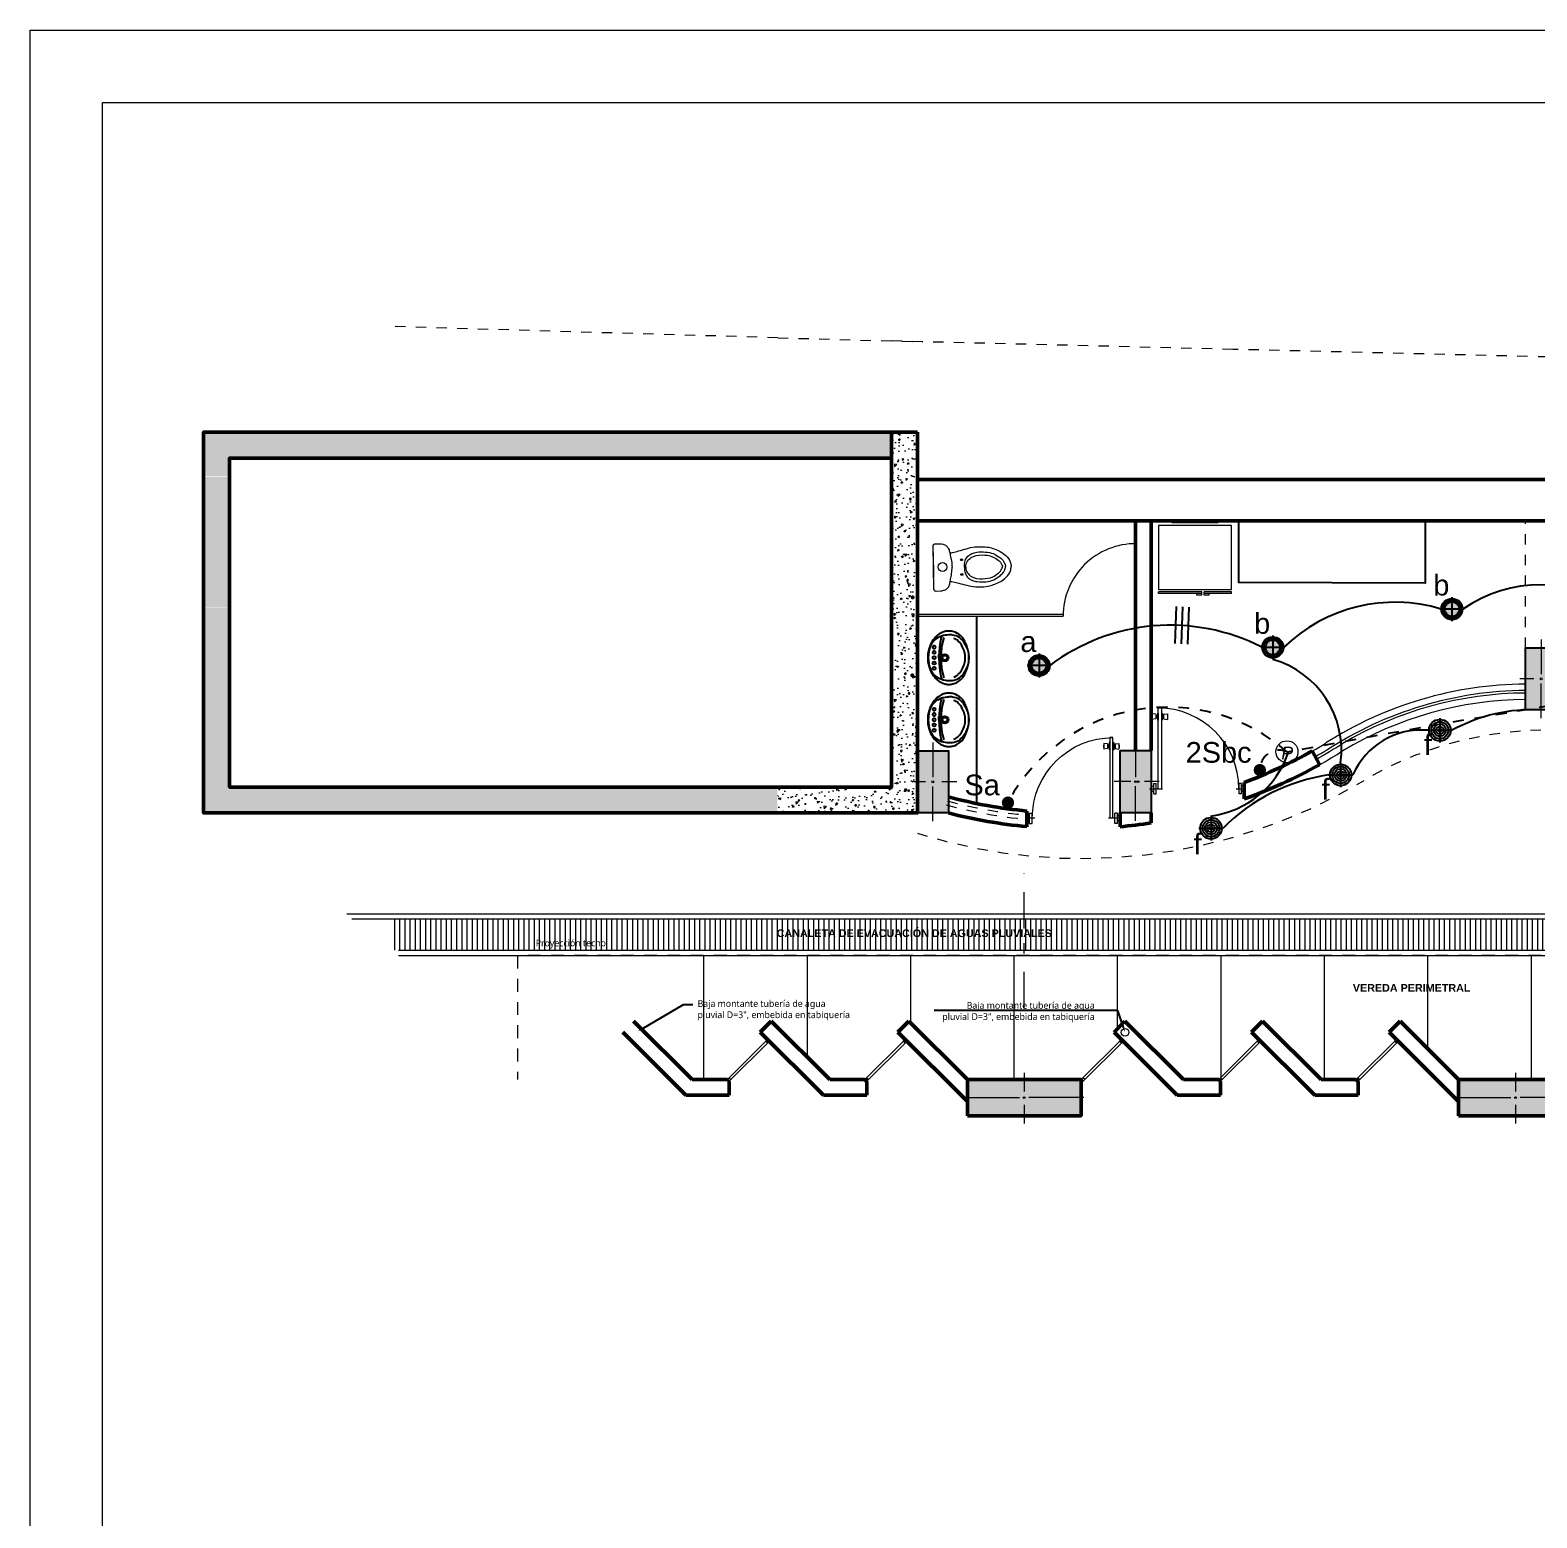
# Model space of a CAD drawing. Header units: millimetres. Extents: x 3632 to 7375, y 1973 to 4120.
# Drawn here: x 3631.81 to 3646.38, y 2039.66 to 2054.04 of the extents above; entities that cross this region are included whole.
import ezdxf
from ezdxf import colors
from ezdxf.entities.mleader import LeaderData, LeaderLine
from ezdxf.enums import TextEntityAlignment as Align
from ezdxf.lldxf.tags import DXFTag
from ezdxf.math import Vec2, Vec3

# ---------------------------------------------------------------- set-up
doc = ezdxf.new("R2010")
doc.units = ezdxf.units.MM
for name, pattern in [('CONTINUA', [0]), ('Dashed', [0.211667, 0.105833, -0.105833]), ('DASHED2', [0.375, 0.25, -0.125]), ('Dot & Dashed', [0.670278, 0.352778, -0.176389, 0, -0.141111]), ('HIDDEN2', [0.1875, 0.125, -0.0625])]:
    doc.linetypes.add(name, pattern=pattern)
for name, color, linetype in [('ALUMBRADO', 1, 'Continuous'), ('IE-LEYENDA', 142, 'Continuous'), ('RED DE HUMO', 32, 'ACI')]:
    doc.layers.add(name, color=color, linetype=linetype)
for name, color, linetype, lineweight in [('alumbrado exterior', 3, 'Continuous', 15), ('COLUMNAS 50', 7, 'Continuous', 50), ('Cotas varias El', 253, 'Continuous', 13), ('Equipamiento SR', 253, 'Continuous', 0), ('GRAFO 4', 7, 'Continuous', 30), ('I.S. CANALETAS', 12, 'Continuous', 0), ('I.S.-CANALES EVACUACION', 190, 'Continuous', 5), ('letras sr', 7, 'Continuous', 5), ('Muros el', 7, 'Continuous', 50), ('Pisos El', 9, 'Continuous', 0), ('Proyeccciones', 1, 'DASHED2', 13), ('proyecciones', 1, 'DASHED2', 5), ('Sanitarios el', 141, 'Continuous', 15), ('TOMACORRIENTE', 5, 'HIDDEN2', 30), ('Vanos', 140, 'Continuous', 5), ('veredas exteriores', 4, 'Continuous', 0)]:
    doc.layers.add(name, color=color, linetype=linetype, lineweight=lineweight)
doc.styles.add('ESC50', font='', dxfattribs={"height": 0.05})
doc.styles.add('Generales', font='trebuc.ttf', dxfattribs={"height": 0.22})
doc.styles.get("Standard").update_dxf_attribs({"font": 'arial.ttf'})
doc.styles.add('TURBO_BASS', font='swisseb.ttf')
doc.styles.get('ESC50').set_extended_font_data('Arial', italic=True)
tags = doc.linetypes.add('ACI', pattern='A,0.5,-0.2,["ACI",Standard,S=0.1,R=0,X=-0.1,Y=-0.05],-0.25', length=0.95).pattern_tags.tags
tags[6] = DXFTag(74, 10)
pattern_1 = [(230, (3345.30698, 1978.51382), (-0.18218467, 0.015939086), [0.01905, -0.20955]), (175, (3345.30698, 1978.51382), (0.03524342, -0.19105685), [0.01524, -0.16764058]), (280.451445, (3345.2918, 1978.51515), (-0.14694125, -0.17511775), [0.01619001, -0.17809024]), (226.1842, (3345.30698, 1978.46302), (-0.27107904, 0.04204233), [0.028575, -0.314325]), (276.63556, (3345.2844, 1978.46653), (-0.23740413, -0.24742612), [0.02428502, -0.2671356]), (171.18415, (3345.30698, 1978.46302), (-0.23740413, -0.24742612), [0.02285997, -0.25145973]), (201, (3345.28158, 1978.47572), (-0.15161439, 0.1022652), [0.01905, -0.20955]), (146, (3345.28158, 1978.47572), (-0.06180203, -0.18418797), [0.01524, -0.16764]), (251.451445, (3345.26895, 1978.48424), (-0.21341642, -0.08192277), [0.01619001, -0.17808994]), (217.5, (3345.306984, 1978.51382), (-0.003088603, -0.084555039), [0, -0.165608, 0, -0.17018, 0, -0.168275]), (187.5, (3345.30698, 1978.51382), (-0.066819663, -0.100180575), [0, -0.097028, 0, -0.161798, 0, -0.064135]), (147.5, (3345.363626, 1978.51382), (-0.135590595, 0.005728744), [0, -0.0635, 0, -0.19812, 0, -0.26289]), (137.5, (3345.38903, 1978.51382), (-0.14812918, -0.02542649), [0, -0.08255, 0, -0.131572, 0, -0.18669])]

# ---------------------------------------------------------------- blocks, each defined once
blk = doc.blocks.new('Columna 1.10 x0.30')
at = {"true_color": 0xc7c8ca}
h = blk.add_hatch(color=9, dxfattribs=at)
h.dxf.hatch_style = 1
h.paths.add_polyline_path([(-234.849, 113.807), (-235.949, 113.807), (-235.949, 113.457), (-234.849, 113.457)])
h.paths.add_polyline_path([(-235.391, 113.632, -1), (-235.408, 113.632, -1)], flags=16)
at = {"layer": 'COLUMNAS 50', "color": 1, "linetype": 'Continuous', "lineweight": 5}
for p, q in [((-235.399, 113.873), (-235.399, 113.693)), ((-235.974, 113.632), (-235.444, 113.632)), ((-234.824, 113.632), (-235.354, 113.632)), ((-235.399, 113.562), (-235.399, 113.382))]:
    blk.add_line(p, q, dxfattribs=at)
at = {"layer": 'COLUMNAS 50', "linetype": 'Continuous'}
blk.add_lwpolyline([(-235.949, 113.457), (-234.849, 113.457), (-234.849, 113.807), (-235.949, 113.807)], close=True, dxfattribs=at)
at = {"layer": 'COLUMNAS 50', "color": 1, "linetype": 'Continuous', "lineweight": 5}
blk.add_circle((-235.399, 113.632), 0.00871, dxfattribs=at)
blk.add_point((-235.399, 113.632), dxfattribs=at)
blk = doc.blocks.new('bLOQUE D')
at = {"true_color": 0xc7c8ca}
h = blk.add_hatch(color=9, dxfattribs=at)
h.dxf.hatch_style = 1
h.paths.add_polyline_path([(3204.203, 2082.699), (3203.903, 2082.699), (3203.903, 2082.099), (3204.203, 2082.099)])
edge = h.paths.add_edge_path(flags=16)
edge.add_arc((3204.053, 2082.399), 0.00871, 0, 360)
blk.add_lwpolyline([(3203.903, 2082.699), (3204.203, 2082.699), (3204.203, 2082.099), (3203.903, 2082.099)], close=True)
at = {"layer": 'COLUMNAS 50', "color": 1, "linetype": 'Continuous', "lineweight": 5}
for p, q in [((3204.053, 2082.779), (3204.053, 2082.444)), ((3203.983, 2082.399), (3203.848, 2082.399)), ((3204.053, 2082.019), (3204.053, 2082.354)), ((3204.283, 2082.399), (3204.14, 2082.399))]:
    blk.add_line(p, q, dxfattribs=at)
blk.add_circle((3204.053, 2082.399), 0.00871, dxfattribs=at)
blk = doc.blocks.new('INODFLUX-P')
at = {"layer": 'Sanitarios el'}
for p, q in [((0, -0.212), (0, 0.213)), ((0.023, 0.229), (0.067, 0.229)), ((0, 0.144), (0, -0.098)), ((0.258, 0.071), (0.289, 0.071)), ((0.258, -0.071), (0.289, -0.071)), ((0.023, -0.228), (0.023, -0.228)), ((0.023, -0.228), (0.067, -0.228))]:
    blk.add_line(p, q, dxfattribs=at)
for centre, radius in [((0.087, 0.003), 0.0425), ((0.272, 0.071), 0.00872), ((0.272, -0.071), 0.00872)]:
    blk.add_circle(centre, radius, dxfattribs=at)
for points in [[(0, 0.213), (0.004, 0.221), (0.014, 0.227), (0.023, 0.229)], [(0.067, 0.229), (0.096, 0.223), (0.126, 0.208), (0.145, 0.186), (0.157, 0.151), (0.159, 0.139)], [(0.187, 0.141), (0.244, 0.156), (0.32, 0.177), (0.404, 0.193), (0.467, 0.194), (0.539, 0.187), (0.59, 0.171), (0.648, 0.144), (0.701, 0.105), (0.743, 0.044), (0.751, 0)], [(0.158, 0.145), (0.167, 0.139), (0.187, 0.141)], [(0.187, -0.14), (0.244, -0.156), (0.32, -0.176), (0.404, -0.192), (0.467, -0.194), (0.539, -0.186), (0.59, -0.17), (0.648, -0.144), (0.701, -0.104), (0.743, -0.044), (0.751, 0.001)], [(0.298, -0.001), (0.307, 0.06), (0.334, 0.103), (0.374, 0.129), (0.42, 0.141), (0.505, 0.142), (0.58, 0.125), (0.642, 0.087), (0.674, 0.056), (0.688, 0.029), (0.697, 0.008), (0.697, -0.001)], [(0.067, -0.228), (0.096, -0.222), (0.126, -0.208), (0.145, -0.186), (0.157, -0.15), (0.159, -0.138)], [(0.158, -0.144), (0.167, -0.138), (0.187, -0.14)], [(0.298, -0.001), (0.307, -0.062), (0.334, -0.105), (0.374, -0.131), (0.42, -0.143), (0.505, -0.145), (0.58, -0.128), (0.642, -0.089), (0.674, -0.058), (0.688, -0.031), (0.697, -0.01), (0.697, -0.001)], [(0, -0.212), (0.004, -0.221), (0.014, -0.227), (0.023, -0.228)]]:
    blk.add_spline(points, degree=3, dxfattribs=at)
for points, knots in [([(0.159, 0.139), (0.162, 0.122), (0.17, 0.087), (0.178, 0.041), (0.179, 0.011), (0.18, 0)], [0, 0, 0, 0, 0.0500478, 0.1080759, 0.1401372, 0.1401372, 0.1401372, 0.1401372]), ([(0.159, -0.138), (0.162, -0.122), (0.17, -0.087), (0.178, -0.04), (0.179, -0.01), (0.18, 0)], [0, 0, 0, 0, 0.0500478, 0.1080759, 0.1401372, 0.1401372, 0.1401372, 0.1401372]), ([(0.313, -0.001), (0.311, 0.047), (0.338, 0.071), (0.391, 0.109), (0.431, 0.115), (0.507, 0.114), (0.543, 0.109), (0.59, 0.088), (0.608, 0.075), (0.638, 0.052), (0.646, 0.045), (0.655, 0.028), (0.662, 0.016), (0.666, 0.006), (0.667, 0.005), (0.667, 0.004)], [0, 0, 0, 0, 0.1299393, 0.1299393, 0.2598787, 0.2598787, 0.374754, 0.374754, 0.445792, 0.445792, 0.4942707, 0.4942707, 0.5266072, 0.5266072, 0.535214, 0.535214, 0.535214, 0.535214]), ([(0.313, -0.001), (0.311, -0.049), (0.338, -0.073), (0.391, -0.111), (0.431, -0.117), (0.507, -0.116), (0.543, -0.112), (0.59, -0.09), (0.608, -0.078), (0.638, -0.054), (0.646, -0.047), (0.655, -0.031), (0.662, -0.018), (0.666, -0.008), (0.667, -0.007), (0.667, -0.006)], [0, 0, 0, 0, 0.1299393, 0.1299393, 0.2598787, 0.2598787, 0.374754, 0.374754, 0.445792, 0.445792, 0.4942707, 0.4942707, 0.5266072, 0.5266072, 0.535214, 0.535214, 0.535214, 0.535214])]:
    blk.add_open_spline(points, degree=3, knots=knots, dxfattribs=at)
for points in [[(0.667, 0.004), (0.667, 0.004), (0.667, 0.003), (0.667, 0.001)], [(0.657, -0.005), (0.657, -0.004), (0.657, -0.004), (0.657, -0.003)], [(0.667, -0.006), (0.667, -0.006), (0.667, -0.005), (0.667, -0.003)]]:
    blk.add_open_spline(points, degree=3, dxfattribs=at)
blk.add_point((0, 0), dxfattribs=at)
blk = doc.blocks.new('PTA-B')
for p, q in [((0.076, 0.731), (0.076, 0.661)), ((0.082, 0.731), (0.076, 0.731)), ((0.082, 0.731), (0.082, 0.661)), ((0.083, 0), (0.083, 0.78)), ((0.083, 0.78), (0.114, 0.78)), ((0.114, 0.78), (0.114, 0)), ((0.115, 0.731), (0.121, 0.731)), ((0.115, 0.731), (0.115, 0.661)), ((0.121, 0.731), (0.121, 0.661)), ((0.025, 0.707), (0.023, 0.707)), ((0.023, 0.707), (0.023, 0.685)), ((0.025, 0.685), (0.023, 0.685)), ((0.061, 0.719), (0.025, 0.724)), ((0.025, 0.724), (0.025, 0.669)), ((0.061, 0.674), (0.025, 0.669)), ((0.061, 0.719), (0.061, 0.674)), ((0.072, 0.705), (0.061, 0.705)), ((0.072, 0.688), (0.061, 0.688)), ((0.072, 0.686), (0.072, 0.706)), ((0.082, 0.661), (0.076, 0.661)), ((0.115, 0.661), (0.121, 0.661)), ((0.125, 0.686), (0.125, 0.706)), ((0.125, 0.705), (0.136, 0.705)), ((0.125, 0.688), (0.136, 0.688)), ((0.136, 0.719), (0.172, 0.724)), ((0.136, 0.719), (0.136, 0.674)), ((0.136, 0.674), (0.172, 0.669)), ((0.172, 0.724), (0.172, 0.669)), ((0.172, 0.707), (0.174, 0.707)), ((0.172, 0.685), (0.174, 0.685)), ((0.174, 0.707), (0.174, 0.685)), ((0, 0), (0.125, 0)), ((0.015, 0.025), (0.04, 0.025)), ((0.04, -0.05), (0.04, 0.05)), ((0.04, 0.05), (0.065, 0.05)), ((0.065, -0.05), (0.065, 0.05)), ((0.837, 0), (0.907, 0)), ((0.865, -0.05), (0.865, 0.05)), ((0.89, 0.05), (0.865, 0.05)), ((0.89, -0.05), (0.89, 0.05)), ((0.915, 0.025), (0.89, 0.025)), ((0.015, -0.025), (0.04, -0.025)), ((0.04, -0.05), (0.065, -0.05)), ((0.89, -0.05), (0.865, -0.05)), ((0.915, -0.025), (0.89, -0.025))]:
    blk.add_line(p, q)
for centre, radius, start, end in [((0.083, 0), 0.78, 0, 90), ((0.072, 0.71), 0.00402, 264.8527, 9.8194), ((0.072, 0.682), 0.00402, 350.1806, 95.1473), ((0.125, 0.71), 0.00402, 170.1806, 275.1473), ((0.125, 0.682), 0.00402, 84.8527, 189.8194)]:
    blk.add_arc(centre, radius, start, end)
blk = doc.blocks.new('Muko07pl')
at = {"color": 0, "linetype": 'ByBlock'}
for p, q in [((-0.224, 0), (0.224, 0)), ((-0.224, -0.016), (-0.224, 0)), ((0.224, -0.016), (0.224, 0)), ((-0.354, -0.044), (0.354, -0.044)), ((-0.354, -0.664), (-0.354, -0.044)), ((-0.224, -0.018), (0.224, -0.018)), ((0.354, -0.044), (0.354, -0.664)), ((0.354, -0.664), (-0.354, -0.664)), ((-0.354, -0.686), (-0.089, -0.686)), ((-0.354, -0.702), (-0.354, -0.686)), ((-0.354, -0.702), (-0.089, -0.702)), ((-0.138, -0.702), (-0.089, -0.702)), ((-0.138, -0.717), (-0.138, -0.702)), ((-0.138, -0.717), (-0.089, -0.717)), ((-0.089, -0.702), (-0.089, -0.686)), ((-0.089, -0.717), (-0.089, -0.702)), ((-0.066, -0.686), (0.354, -0.686)), ((-0.066, -0.702), (-0.066, -0.686)), ((-0.066, -0.717), (-0.066, -0.702)), ((-0.066, -0.702), (-0.017, -0.702)), ((-0.066, -0.702), (0.354, -0.702)), ((-0.066, -0.717), (-0.017, -0.717)), ((-0.017, -0.717), (-0.017, -0.702)), ((0.354, -0.702), (0.354, -0.686))]:
    blk.add_line(p, q, dxfattribs=at)
blk = doc.blocks.new('A$Cd8be8f79')
blk.add_line((0, -0.108), (0.031, -0.108))
for centre, radius in [((-0.102, -0.062), 0.015), ((-0.051, -0.062), 0.015), ((0, -0.166), 0.035), ((0, -0.166), 0.0225), ((0, -0.062), 0.015), ((0.051, -0.062), 0.015), ((0.102, -0.062), 0.015)]:
    blk.add_circle(centre, radius)
for centre, radius, start, end in [((0, -0.312), 0.312, 60.1965, 119.8035), ((-0.059, -0.225), 0.204, 139.4152, 162.642), ((0.022, -0.206), 0.242, 162.407, 179.1897), ((0.014, -0.294), 0.304, 123.9103, 138.5833), ((-0.184, -0.158), 0.03, 111.7839, 166.7564), ((-0.014, -0.198), 0.205, 141.5769, 161.5925), ((0, -0.989), 0.881, 77.1826, 102.8174), ((0, -0.845), 0.717, 74.1974, 105.8026), ((-0.026, -0.21), 0.204, 116.7862, 136.849), ((0, -0.318), 0.313, 67.8821, 112.1179), ((0.026, -0.21), 0.204, 43.151, 63.2138), ((-0.014, -0.294), 0.304, 41.4167, 56.0897), ((0.014, -0.198), 0.205, 18.4075, 38.4231), ((0.184, -0.158), 0.03, 13.2436, 68.2161), ((-0.022, -0.206), 0.242, 0.8103, 17.593), ((0.059, -0.225), 0.204, 17.358, 40.5848), ((-0.151, -0.196), 0.107, 162.642, 183.6576), ((-0.124, -0.209), 0.134, 177.3925, 195.3301), ((-0.077, -0.196), 0.183, 195.3301, 221.2175), ((-0.045, -0.215), 0.176, 175.9697, 187.6164), ((-0.043, -0.215), 0.178, 187.6164, 210.8024), ((-0.1, -0.229), 0.0902, 195.555, 227.7101), ((0.1, -0.229), 0.0902, 312.2899, 344.445), ((0.043, -0.215), 0.178, 329.1976, 352.3836), ((0.077, -0.196), 0.183, 318.7825, 344.6699), ((0.045, -0.215), 0.176, 352.3836, 4.0303), ((0.151, -0.196), 0.107, 356.3424, 17.358), ((0.124, -0.209), 0.134, 344.6699, 2.6075), ((-0.112, -0.235), 0.131, 218.6716, 249.6728), ((-0.041, -0.183), 0.198, 218.565, 236.6722), ((-0.031, -0.179), 0.174, 222.0906, 243.055), ((0, -0.077), 0.322, 240.6853, 299.3147), ((0, -0.156), 0.244, 232.1733, 307.8267), ((-0.01, -0.158), 0.202, 240.4039, 257.0248), ((-0.006, -0.202), 0.161, 252.0048, 272.03), ((0.006, -0.202), 0.161, 267.97, 287.9952), ((0.01, -0.158), 0.202, 282.9752, 299.5961), ((0.031, -0.179), 0.174, 296.945, 317.9094), ((0.041, -0.183), 0.198, 303.3278, 321.435), ((0.112, -0.235), 0.131, 290.3272, 321.3284)]:
    blk.add_arc(centre, radius, start, end)
blk = doc.blocks.new('LED SUM')
at = {"layer": 'ALUMBRADO', "color": 44}
for p, q in [((-0.138, 0), (0.138, 0)), ((0, 0.138), (0, -0.138))]:
    blk.add_line(p, q, dxfattribs=at)
for radius in [0.122, 0.096, 0.0698, 0.0436, 0.0175]:
    blk.add_circle((0, 0), radius, dxfattribs=at)
blk = doc.blocks.new('LED PASILLO')
at = {"layer": 'ALUMBRADO'}
h = blk.add_hatch(color=202, dxfattribs=at)
h.dxf.hatch_style = 1
edge = h.paths.add_edge_path()
edge.add_line((0, 0.138), (0, -0.138))
edge.add_line((-0.138, 0), (0.138, 0))
edge = h.paths.add_edge_path()
edge.add_line((0, 0), (0, 0.085))
edge.add_arc((0, 0), 0.0845, 90, 180)
edge.add_line((-0.085, 0), (0, 0))
edge = h.paths.add_edge_path()
edge.add_line((0.085, 0), (0, 0))
edge.add_line((0, 0), (0, -0.085))
edge.add_arc((0, 0), 0.0845, 270, 360)
at = {"layer": 'ALUMBRADO', "color": 202}
for points in [[(-0.138, 0), (0.138, 0)], [(0, 0.138), (0, -0.138)]]:
    blk.add_lwpolyline(points, dxfattribs=at)
for radius in [0.122, 0.103, 0.0845]:
    blk.add_circle((0, 0), radius, dxfattribs=at)
blk = doc.blocks.new('CAJ A DE PASO EMT')
at = {"layer": 'alumbrado exterior'}
blk.add_circle((0, 0), 0.202, dxfattribs=at)
at = {"layer": 'IE-LEYENDA', "color": 7, "style": 'ESC50'}
blk.add_text('P', height=0.235, dxfattribs=at).set_placement((0.006, -0.14), align=Align.CENTER)

msp = doc.modelspace()

# ---------------------------------------------------------------- hatches: boundary and pattern name
at = {"layer": 'ALUMBRADO', "lineweight": 25}
h = msp.add_hatch(color=102, dxfattribs=at)
h.dxf.hatch_style = 1
h.paths.add_polyline_path([(3643.643, 2046.885, -1), (3643.763, 2046.885, -1)])
h = msp.add_hatch(color=102, dxfattribs=at)
h.dxf.hatch_style = 1
h.paths.add_polyline_path([(3641.208, 2046.57, -1), (3641.328, 2046.57, -1)])
at = {"layer": 'I.S.-CANALES EVACUACION', "lineweight": 5, "true_color": 0x636466}
h = msp.add_hatch(dxfattribs=at)
h.set_pattern_fill('_USER', color=251, scale=0.05, angle=90, style=0, pattern_type=0)
h.set_pattern_definition([(90, (3639.38958, 1807.54353), (-0.05, 2e-17), [])])
h.paths.add_polyline_path([(3667.15, 2045.143), (3667.15, 2045.443), (3635.325, 2045.443), (3635.325, 2045.143)])
at = {"layer": 'Pisos El'}
h = msp.add_hatch(dxfattribs=at)
h.set_pattern_fill('AR-CONC', color=256, scale=0.001, angle=180)
h.set_pattern_definition(pattern_1)
h.paths.add_polyline_path([(3633.742, 2048.455), (3633.492, 2048.455), (3633.492, 2046.721), (3633.742, 2046.721)])
h.paths.add_polyline_path([(3633.742, 2049.716), (3633.492, 2049.716), (3633.492, 2048.458), (3633.742, 2048.458)])
h.paths.add_polyline_path([(3640.142, 2050.151), (3633.492, 2050.151), (3633.492, 2049.725), (3633.742, 2049.725), (3633.742, 2049.901), (3640.142, 2049.901)])
h = msp.add_hatch(dxfattribs=at)
h.set_pattern_fill('AR-CONC', color=256, scale=0.001, angle=180)
h.set_pattern_definition(pattern_1)
h.paths.add_polyline_path([(3640.139, 2046.471), (3640.139, 2046.721), (3639.042, 2046.721), (3639.042, 2046.471), (3639.042, 2046.471)])
h.paths.add_polyline_path([(3640.392, 2048.456), (3640.142, 2048.456), (3640.142, 2046.471), (3640.392, 2046.471)])
h.paths.add_polyline_path([(3640.392, 2049.705), (3640.242, 2049.705), (3640.142, 2049.706), (3640.142, 2048.462), (3640.392, 2048.462)])
h.paths.add_polyline_path([(3640.392, 2049.712), (3640.398, 2050.148), (3640.138, 2050.154), (3640.142, 2049.712)])
h = msp.add_hatch(dxfattribs=at)
h.set_pattern_fill('AR-CONC', color=256, scale=0.001, angle=180)
h.set_pattern_definition(pattern_1)
h.paths.add_polyline_path([(3639.038, 2046.471), (3639.038, 2046.721), (3633.492, 2046.721), (3633.492, 2046.471)])

# ---------------------------------------------------------------- linework, layer by layer
at = {"lineweight": 5}
msp.add_lwpolyline([(3631.814, 2054.036), (3673.864, 2054.036), (3673.864, 2024.336), (3631.814, 2024.336), (3631.814, 2054.036)], dxfattribs=at)
msp.add_lwpolyline([(3632.514, 2053.336), (3673.164, 2053.336), (3673.164, 2025.036), (3632.514, 2025.036)], close=True, dxfattribs=at)
for points in [[(3645.301, 2049.293), (3645.301, 2048.693), (3643.501, 2048.697), (3643.501, 2049.297)], [(3640.964, 2048.373), (3640.964, 2046.562)], [(3642.651, 2047.095), (3642.651, 2046.572)]]:
    msp.add_lwpolyline(points)
at = {"layer": 'ALUMBRADO', "color": 114, "lineweight": 25}
for points in [[(3642.883, 2048.107), (3642.896, 2048.465)], [(3642.945, 2048.104), (3642.957, 2048.463)], [(3643.007, 2048.101), (3643.019, 2048.459)]]:
    msp.add_lwpolyline(points, dxfattribs=at)
at = {"layer": 'ALUMBRADO', "linetype": 'Dashed', "lineweight": 25}
for centre, radius, start, end in [((3664.876, 1935.887), 113.121, 93.98463, 100.65205), ((3642.811, 2045.738), 1.756, 48.598, 150.9856), ((3643.887, 2046.899), 0.179, 60.0366, 180.9965)]:
    msp.add_arc(centre, radius, start, end, dxfattribs=at)
at = {"layer": 'ALUMBRADO', "linetype": 'CONTINUA', "lineweight": 25}
for centre, radius, start, end in [((3646.422, 2047.338), 1.338, 55.5217, 124.4783), ((3645.009, 2046.962), 1.545, 73.1787, 134.1391), ((3642.839, 2046.343), 1.942, 62.8833, 126.9226), ((3643.575, 2047.074), 0.917, 352.5272, 73.9589), ((3646.337, 2045.846), 1.622, 55.9692, 118.6149), ((3645.263, 2046.551), 0.721, 85.0255, 156.5634), ((3643.111, 2047.348), 0.915, 277.5142, 341.7104), ((3644.623, 2045.065), 1.791, 98.2239, 135.3792)]:
    msp.add_arc(centre, radius, start, end, dxfattribs=at)
at = {"layer": 'COLUMNAS 50', "color": 1, "linetype": 'Continuous', "lineweight": 5}
for p, q in [((3646.352, 2047.767), (3646.217, 2047.767)), ((3642.456, 2046.773), (3642.321, 2046.773)), ((3642.731, 2046.773), (3642.588, 2046.773))]:
    msp.add_line(p, q, dxfattribs=at)
msp.add_circle((3642.526, 2046.773), 0.00871, dxfattribs=at)
at = {"layer": 'Cotas varias El', "linetype": 'Dot & Dashed'}
msp.add_line((3641.425, 2044.582), (3641.425, 2045.887), dxfattribs=at)
at = {"layer": 'Equipamiento SR'}
for points in [[(3640.392, 2048.393), (3641.802, 2048.393)], [(3640.392, 2048.373), (3641.801, 2048.373)]]:
    msp.add_lwpolyline(points, dxfattribs=at)
msp.add_arc((3642.501, 2048.373), 0.7, 89.3937, 180, dxfattribs=at)
at = {"layer": 'GRAFO 4', "linetype": 'Continuous'}
for p, q in [((3638.555, 2043.893), (3638.573, 2043.876)), ((3643.305, 2043.893), (3643.323, 2043.876))]:
    msp.add_line(p, q, dxfattribs=at)
at = {"layer": 'I.S. CANALETAS'}
msp.add_circle((3642.4, 2044.351), 0.0375, dxfattribs=at)
at = {"layer": 'I.S.-CANALES EVACUACION'}
for p, q in [((3667.2, 2045.493), (3634.875, 2045.493)), ((3667.15, 2045.443), (3634.925, 2045.443)), ((3635.375, 2045.143), (3667.15, 2045.143)), ((3635.375, 2045.093), (3667.2, 2045.093))]:
    msp.add_line(p, q, dxfattribs=at)
at = {"layer": 'Muros el', "ltscale": 0.05}
for p, q in [((3640.392, 2047.455), (3640.392, 2048.455)), ((3640.392, 2048.43), (3640.392, 2047.48)), ((3638.573, 2043.876), (3638.573, 2043.743)), ((3639.885, 2043.893), (3639.903, 2043.876)), ((3639.903, 2043.876), (3639.903, 2043.743)), ((3643.305, 2043.893), (3643.323, 2043.876)), ((3643.323, 2043.876), (3643.323, 2043.743)), ((3644.635, 2043.893), (3644.653, 2043.876)), ((3644.653, 2043.876), (3644.653, 2043.743)), ((3638.153, 2043.743), (3638.573, 2043.743)), ((3642.903, 2043.743), (3643.323, 2043.743))]:
    msp.add_line(p, q, dxfattribs=at)
at = {"layer": 'Muros el'}
for p, q in [((3644.28, 2046.938), (3644.209, 2047.07)), ((3642.351, 2046.473), (3642.351, 2046.338)), ((3642.651, 2046.473), (3642.651, 2046.374))]:
    msp.add_line(p, q, dxfattribs=at)
at = {"layer": 'Muros el', "ltscale": 0.05}
msp.add_lwpolyline([(3640.392, 2050.151), (3633.492, 2050.151), (3633.492, 2046.471), (3640.392, 2046.471)], close=True, dxfattribs=at)
for points in [[(3640.142, 2049.706), (3640.142, 2050.151)], [(3640.392, 2049.705), (3640.392, 2050.093)], [(3640.142, 2048.456), (3640.142, 2049.901), (3633.742, 2049.901), (3633.742, 2046.721), (3640.142, 2046.721), (3640.142, 2048.456)], [(3640.392, 2049.693), (3650.443, 2049.693)], [(3640.392, 2049.293), (3650.443, 2049.293)], [(3640.392, 2047.071), (3640.392, 2049.291)], [(3638.215, 2043.893), (3637.649, 2044.459)], [(3638.979, 2044.459), (3638.873, 2044.353)], [(3639.545, 2043.893), (3638.979, 2044.459)], [(3640.309, 2044.459), (3640.203, 2044.353)], [(3640.875, 2043.893), (3640.309, 2044.459)], [(3642.399, 2044.459), (3642.293, 2044.353)], [(3642.965, 2043.893), (3642.399, 2044.459)], [(3643.729, 2044.459), (3643.623, 2044.353)], [(3644.295, 2043.893), (3643.729, 2044.459)], [(3645.059, 2044.459), (3644.953, 2044.353)], [(3645.625, 2043.893), (3645.059, 2044.459)], [(3637.543, 2044.353), (3638.153, 2043.743)], [(3638.873, 2044.353), (3639.483, 2043.743)], [(3640.203, 2044.353), (3640.875, 2043.681)], [(3642.293, 2044.353), (3642.903, 2043.743)], [(3643.623, 2044.353), (3644.233, 2043.743)], [(3644.953, 2044.353), (3645.625, 2043.681)], [(3638.555, 2043.893), (3638.215, 2043.893)], [(3639.545, 2043.893), (3639.885, 2043.893)], [(3643.305, 2043.893), (3642.965, 2043.893)], [(3644.295, 2043.893), (3644.635, 2043.893)], [(3639.483, 2043.743), (3639.903, 2043.743)], [(3644.233, 2043.743), (3644.653, 2043.743)]]:
    msp.add_lwpolyline(points, dxfattribs=at)
at = {"layer": 'Muros el'}
for points in [[(3642.501, 2047.073), (3642.501, 2049.293), (3642.651, 2049.293), (3642.651, 2047.073)], [(3643.552, 2046.606), (3643.552, 2046.766)], [(3641.451, 2046.489), (3641.451, 2046.338)]]:
    msp.add_lwpolyline(points, dxfattribs=at)
for radius, start, end in [(4.719, 290.4146, 299.218), (4.869, 289.759, 299.1806), (4.721, 255.1042, 264.4758), (4.871, 255.573, 264.6464), (4.871, 275.2472, 278.803)]:
    msp.add_arc((3641.906, 2051.188), radius, start, end, dxfattribs=at)
at = {"layer": 'Muros el', "ltscale": 0.05}
for p in [(3640.392, 2049.322), (3640.348, 2048.556), (3640.342, 2047.801), (3640.392, 2047.918)]:
    msp.add_point(p, dxfattribs=at)
at = {"layer": 'Proyeccciones', "linetype": 'DASHED2', "lineweight": 9, "ltscale": 0.4}
for q in [(3635.294, 2051.172), (3640.444, 2051.024)]:
    msp.add_line((3639.042, 2051.063), q, dxfattribs=at)
for points in [[(3643.443, 2050.951), (3640.142, 2051.032)], [(3646.692, 2050.873), (3643.443, 2050.951)], [(3642.651, 2047.073), (3642.651, 2049.293)], [(3646.272, 2048.065), (3646.272, 2049.293)]]:
    msp.add_lwpolyline(points, dxfattribs=at)
at = {"layer": 'Proyeccciones', "linetype": 'DASHED2'}
msp.add_lwpolyline([(3640.392, 2049.706), (3640.392, 2048.706)], dxfattribs=at)
at = {"layer": 'Proyeccciones', "linetype": 'DASHED2', "lineweight": 9, "ltscale": 0.4}
for centre, radius, start, end in [((3646.482, 2043.798), 3.472, 91.0066, 120.8601), ((3641.981, 2051.351), 5.32, 252.6216, 300.744), ((3641.906, 2051.188), 4.801, 255.1042, 264.5681), ((3641.906, 2051.188), 4.761, 255.1042, 264.5224)]:
    msp.add_arc(centre, radius, start, end, dxfattribs=at)
at = {"layer": 'proyecciones', "linetype": 'HIDDEN2'}
msp.add_lwpolyline([(3665.325, 2043.893), (3665.325, 2045.093), (3636.525, 2045.093), (3636.525, 2043.893)], dxfattribs=at)
at = {"layer": 'Vanos', "color": 7}
for p, q in [((3639.042, 2046.721), (3640.042, 2046.721)), ((3639.042, 2046.471), (3640.042, 2046.471)), ((3640.017, 2046.471), (3639.067, 2046.471))]:
    msp.add_line(p, q, dxfattribs=at)
at = {"layer": 'Vanos', "color": 7, "linetype": 'Continuous'}
for p, q in [((3638.555, 2043.893), (3638.944, 2044.282)), ((3638.944, 2044.282), (3638.926, 2044.264)), ((3638.944, 2044.282), (3638.961, 2044.264)), ((3639.885, 2043.893), (3640.274, 2044.282)), ((3640.274, 2044.282), (3640.256, 2044.264)), ((3640.274, 2044.282), (3640.292, 2044.264)), ((3641.975, 2043.893), (3642.364, 2044.282)), ((3642.364, 2044.282), (3642.346, 2044.264)), ((3642.364, 2044.282), (3642.381, 2044.264)), ((3643.305, 2043.893), (3643.694, 2044.282)), ((3643.694, 2044.282), (3643.676, 2044.264)), ((3643.694, 2044.282), (3643.711, 2044.264)), ((3644.635, 2043.893), (3645.024, 2044.282)), ((3645.024, 2044.282), (3645.006, 2044.264)), ((3645.024, 2044.282), (3645.042, 2044.264)), ((3638.59, 2043.893), (3638.944, 2044.247)), ((3638.926, 2044.264), (3638.944, 2044.247)), ((3638.944, 2044.247), (3638.961, 2044.264)), ((3639.92, 2043.893), (3640.274, 2044.247)), ((3640.256, 2044.264), (3640.274, 2044.247)), ((3640.274, 2044.247), (3640.292, 2044.264)), ((3642.01, 2043.893), (3642.364, 2044.247)), ((3642.346, 2044.264), (3642.364, 2044.247)), ((3642.364, 2044.247), (3642.381, 2044.264)), ((3643.34, 2043.893), (3643.694, 2044.247)), ((3643.676, 2044.264), (3643.694, 2044.247)), ((3643.694, 2044.247), (3643.711, 2044.264)), ((3644.67, 2043.893), (3645.024, 2044.247)), ((3645.006, 2044.264), (3645.024, 2044.247)), ((3645.024, 2044.247), (3645.042, 2044.264)), ((3638.59, 2043.893), (3638.573, 2043.911)), ((3638.573, 2043.876), (3638.59, 2043.893)), ((3639.885, 2043.893), (3639.903, 2043.876)), ((3639.92, 2043.893), (3639.903, 2043.911)), ((3639.903, 2043.876), (3639.92, 2043.893)), ((3641.993, 2043.876), (3641.975, 2043.893)), ((3642.01, 2043.893), (3641.993, 2043.911)), ((3641.993, 2043.876), (3642.01, 2043.893)), ((3643.34, 2043.893), (3643.323, 2043.911)), ((3643.323, 2043.876), (3643.34, 2043.893)), ((3644.67, 2043.893), (3644.653, 2043.911)), ((3644.653, 2043.876), (3644.67, 2043.893))]:
    msp.add_line(p, q, dxfattribs=at)
at = {"layer": 'Vanos', "linetype": 'Continuous'}
msp.add_lwpolyline([(3640.392, 2049.705), (3640.392, 2048.705)], dxfattribs=at)
at = {"layer": 'Vanos', "color": 7, "linetype": 'Continuous'}
for centre, radius, start, end in [((3646.3, 2044.069), 3.648, 90.4672, 122.47), ((3646.3, 2044.069), 3.586, 90.4427, 122.9406), ((3646.3, 2044.069), 3.561, 90.4458, 120.4069), ((3646.3, 2044.069), 3.498, 90.4672, 120.8635), ((3641.906, 2051.188), 4.719, 299.218, 301.0719), ((3634.485, 2064.703), 20.198, 298.8729, 299.2363), ((3641.906, 2051.188), 4.807, 299.1957, 302.6255), ((3641.906, 2051.188), 4.869, 299.1806, 302.2691)]:
    msp.add_arc(centre, radius, start, end, dxfattribs=at)
at = {"layer": 'veredas exteriores'}
for p, q in [((3638.325, 2045.093), (3638.325, 2043.893)), ((3639.325, 2045.093), (3639.325, 2044.113)), ((3640.325, 2045.093), (3640.325, 2044.443)), ((3641.325, 2045.093), (3641.325, 2043.893)), ((3642.325, 2045.093), (3642.325, 2044.385)), ((3643.325, 2045.094), (3643.325, 2043.913)), ((3644.325, 2045.094), (3644.325, 2043.893)), ((3645.325, 2045.094), (3645.325, 2044.193)), ((3646.325, 2045.094), (3646.325, 2043.893))]:
    msp.add_line(p, q, dxfattribs=at)

# ---------------------------------------------------------------- block references
at = {"color": 11, "lineweight": 40, "true_color": 0xf27172, "rotation": 90}
for p in [(3640.492, 2047.971), (3640.492, 2047.371)]:
    msp.add_blockref('A$Cd8be8f79', p, dxfattribs=at)
for p in [(442.369, -34.632), (436.489, -35.628), (438.448, -35.626)]:
    msp.add_blockref('bLOQUE D', p)
at = {"layer": 'alumbrado exterior', "xscale": 0.5249999999999999, "yscale": 0.5249999999999999, "zscale": 0.5249999999999999}
msp.add_blockref('CAJ A DE PASO EMT', (3643.965, 2047.062), dxfattribs=at)
at = {"layer": 'COLUMNAS 50'}
for p in [(3876.824, 1930.087), (3881.574, 1930.087)]:
    msp.add_blockref('Columna 1.10 x0.30', p, dxfattribs=at)
at = {"layer": 'Equipamiento SR', "xscale": -1}
msp.add_blockref('Muko07pl', (3643.076, 2049.293), dxfattribs=at)
at = {"layer": 'Equipamiento SR', "extrusion": (0, 0, -1), "xscale": -1, "zscale": -1, "rotation": 359.1488568973272}
msp.add_blockref('INODFLUX-P', (-3640.548, 2048.843), dxfattribs=at)
at = {"layer": 'Equipamiento SR', "extrusion": (0, 0, -1), "yscale": 1.000004482642034, "zscale": -1.000004482642034}
for p, xscale in [((-3642.637, 2046.705), -1.000004482642034), ((-3642.366, 2046.419), 1.000004482642034)]:
    msp.add_blockref('PTA-B', p, dxfattribs=dict(at, xscale=xscale))
at = {"layer": 'RED DE HUMO', "xscale": 0.8518439795816827, "yscale": 0.8518439795816827, "zscale": 0.8518439795816827}
for p in [(3645.443, 2047.27), (3644.484, 2046.838), (3643.231, 2046.323)]:
    msp.add_blockref('LED SUM', p, dxfattribs=at)
at = {"layer": 'TOMACORRIENTE', "xscale": 0.8365500000000002, "yscale": 0.8365500000000002, "zscale": 0.8365500000000002, "rotation": 270}
for p in [(3645.56, 2048.441), (3643.828, 2048.071), (3641.568, 2047.895)]:
    msp.add_blockref('LED PASILLO', p, dxfattribs=at)

# ---------------------------------------------------------------- texts
at = {"layer": 'ALUMBRADO', "color": 102, "lineweight": 25}
for s, p in [('b', (3645.38, 2048.572)), ('b', (3643.648, 2048.202)), ('a', (3641.388, 2048.026)), ('f', (3645.288, 2047.031)), ('2Sbc', (3642.986, 2046.956)), ('Sa', (3640.847, 2046.641)), ('f', (3644.299, 2046.6)), ('f', (3643.062, 2046.071))]:
    msp.add_text(s, height=0.2, dxfattribs=at).set_placement(p)
at = {"layer": 'letras sr', "style": 'TURBO_BASS'}
for s, p in [('CANALETA DE EVACUACIÓN DE AGUAS PLUVIALES', (3639.032, 2045.271)), ('VEREDA PERIMETRAL', (3644.602, 2044.743))]:
    msp.add_text(s, height=0.07436, rotation=0, dxfattribs=at).set_placement(p)
at = {"layer": 'letras sr', "insert": (3636.702, 2045.246), "char_height": 0.0575, "attachment_point": 1, "style": 'Generales'}
msp.add_mtext('{\\H1.13043x;Proyección techo} ', dxfattribs=at)

# ---------------------------------------------------------------- leaders
at = {"layer": 'letras sr'}
ml = msp.add_multileader_mtext('Standard', dxfattribs=at)
ml.set_content('Baja montante tubería de agua\\Ppluvial D=3", embebida en tabiquería', color=256, style='Generales')
ml.set_leader_properties()
ml.build(insert=Vec2(0, 0))
ml.multileader.update_dxf_attribs({"text_right_attachment_type": 6, "dogleg_length": 0.36, "arrow_head_size": 0.05})
ctx = ml.context
ctx.base_point, ctx.char_height, ctx.arrow_head_size, ctx.landing_gap_size, ctx.plane_origin = Vec3(3638.222, 2044.619), 0.065, 0.05, 0.045, Vec3(3637.858, 2044.792)
ctx.right_attachment = 6
notes = []
notes.append((ctx, [(0, (1, 1, 0), (3638.13, 2044.619), (1, 0), 0.0913, [(0, [(3637.687, 2044.36)], 0, [])])]))
ctx.mtext.insert, ctx.mtext.rotation, ctx.mtext.flow_direction = Vec3(3638.267, 2044.661), 6.283185, 5
ml = msp.add_multileader_mtext('Standard', dxfattribs=at)
ml.set_content('Baja montante tubería de agua\\Ppluvial D=3", embebida en tabiquería', color=256, style='Generales')
ml.set_leader_properties()
ml.build(insert=Vec2(0, 0))
ml.multileader.update_dxf_attribs({"text_right_attachment_type": 6, "dogleg_length": 0.36, "arrow_head_size": 0.05})
ctx = ml.context
ctx.base_point, ctx.char_height, ctx.arrow_head_size, ctx.landing_gap_size, ctx.plane_origin = Vec3(3640.577, 2044.602), 0.065, 0.05, 0.045, Vec3(3640.213, 2044.774)
ctx.right_attachment, ctx.text_align_type = 6, 2
notes.append((ctx, [(1, (1, 1, 0), (3642.331, 2044.56), (-1, 0), 0.18, [(1, [(3642.4, 2044.351)], 0, [])])]))
ctx.mtext.insert, ctx.mtext.rotation, ctx.mtext.alignment, ctx.mtext.flow_direction = Vec3(3642.106, 2044.643), 6.283185, 3, 5
for ctx, leaders in notes:
    for number, flags, end, landing, length, lines in leaders:
        leader = LeaderData()
        leader.index, (leader.has_last_leader_line, leader.has_dogleg_vector, leader.attachment_direction) = number, flags
        leader.last_leader_point, leader.dogleg_vector, leader.dogleg_length = Vec3(end), Vec3(landing), length
        for number, points, colour, breaks in lines:
            line = LeaderLine()
            line.index, line.vertices, line.color, line.breaks = number, Vec3.list(points), colors.encode_raw_color(colour), breaks
            leader.lines.append(line)
        ctx.leaders.append(leader)

doc.saveas('drawing.dxf')
